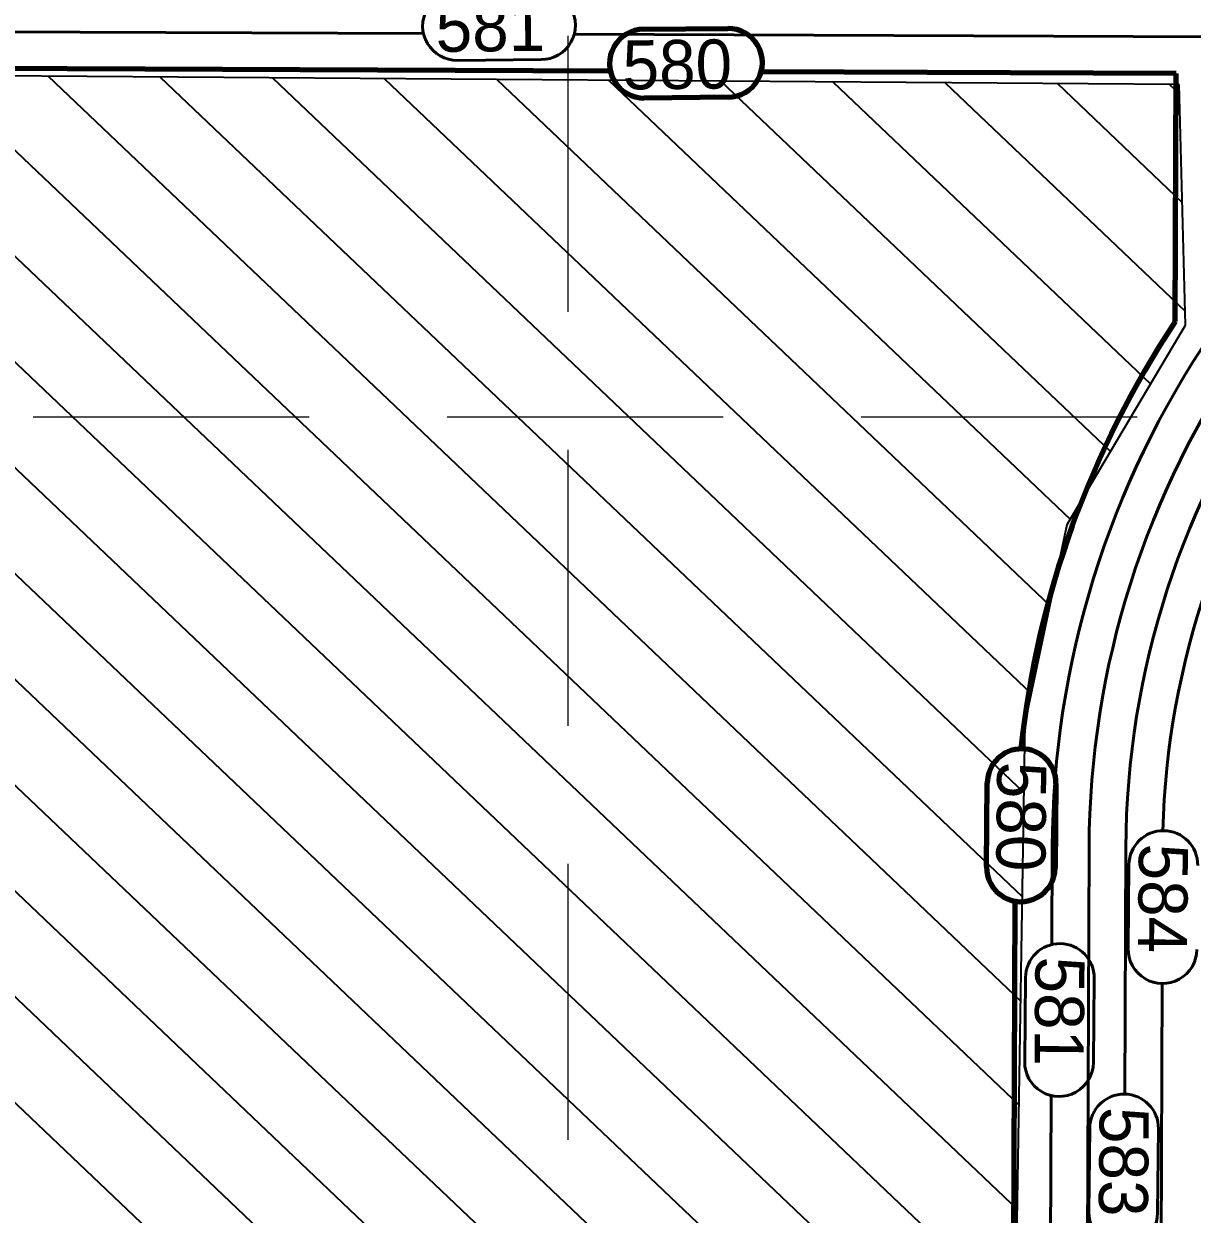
# Model space of a CAD drawing. Header units: inches. Extents: x -5337 to 1057, y 15227 to 19227.
# Drawn here: x -1685.5 to -1590.2, y 18857.2 to 18954.2 of the extents above; entities that cross this region are included whole.
import ezdxf
from ezdxf.enums import TextEntityAlignment as Align

# ---------------------------------------------------------------- set-up
doc = ezdxf.new("R2010")
doc.units = ezdxf.units.IN
doc.header["$LTSCALE"] = 150
doc.header["$MEASUREMENT"] = 0
doc.linetypes.add('HIDDEN', pattern=[0.375, 0.25, -0.125])
for name, color, linetype in [('COMT-MIN', 84, 'Continuous'), ('CONT-MJR', 84, 'Continuous'), ('grid', 7, 'HIDDEN')]:
    doc.layers.add(name, color=color, linetype=linetype)
doc.styles.add('Style-ENGINEERING', font='ENGINEERING.shx')

msp = doc.modelspace()

# ---------------------------------------------------------------- linework, layer by layer
at = {"color": 5}
for p, q in [((-1591.298, 18949.256), (-1825.495, 18950.964)), ((-1774.894, 18950.595), (-1656.723, 18838.228)), ((-1765.754, 18950.528), (-1644.008, 18834.761)), ((-1756.614, 18950.462), (-1631.293, 18831.295)), ((-1747.474, 18950.395), (-1618.578, 18827.829)), ((-1738.333, 18950.328), (-1605.862, 18824.363)), ((-1729.193, 18950.262), (-1604.909, 18832.081)), ((-1720.053, 18950.195), (-1604.771, 18840.574)), ((-1710.913, 18950.128), (-1604.632, 18849.067)), ((-1701.773, 18950.061), (-1604.494, 18857.56)), ((-1692.633, 18949.995), (-1604.356, 18866.053)), ((-1683.493, 18949.928), (-1604.217, 18874.546)), ((-1674.353, 18949.861), (-1604.079, 18883.039)), ((-1665.213, 18949.795), (-1603.94, 18891.531)), ((-1656.073, 18949.728), (-1603.349, 18899.593)), ((-1646.933, 18949.661), (-1601.833, 18906.777)), ((-1637.793, 18949.595), (-1600.18, 18913.83)), ((-1628.652, 18949.528), (-1596.908, 18919.343)), ((-1619.512, 18949.461), (-1593.636, 18924.856)), ((-1610.372, 18949.395), (-1590.834, 18930.816)), ((-1601.232, 18949.328), (-1591.057, 18939.652)), ((-1592.092, 18949.261), (-1591.279, 18948.488)), ((-1590.804, 18929.628), (-1591.298, 18949.256)), ((-1600.436, 18913.399), (-1590.804, 18929.628)), ((-1603.848, 18897.228), (-1600.436, 18913.399)), ((-1605.039, 18824.138), (-1603.848, 18897.228))]:
    msp.add_line(p, q, dxfattribs=at)
at = {"layer": 'COMT-MIN', "color": 5, "linetype": 'Continuous', "lineweight": 40}
for p, q in [((-1652.901, 18953.414), (-1823.752, 18954.127)), ((-1588.53, 18953.146), (-1640.607, 18953.363)), ((-1650.138, 18951.221), (-1650.139, 18951.221)), ((-1643.309, 18951.292), (-1650.138, 18951.221)), ((-1650.138, 18951.221), (-1650.138, 18951.221)), ((-1601.686, 18879.149), (-1601.654, 18887.087)), ((-1601.654, 18887.087), (-1601.654, 18887.087)), ((-1598.799, 18851.753), (-1598.654, 18887.074)), ((-1598.654, 18887.074), (-1598.654, 18887.074)), ((-1595.737, 18866.967), (-1595.654, 18887.062)), ((-1595.654, 18887.062), (-1595.654, 18887.062)), ((-1595.466, 18878.835), (-1595.398, 18885.664)), ((-1595.398, 18885.664), (-1595.398, 18885.664)), ((-1595.398, 18885.664), (-1595.398, 18885.664)), ((-1603.897, 18869.626), (-1603.829, 18876.455)), ((-1603.829, 18876.455), (-1603.829, 18876.455)), ((-1603.829, 18876.455), (-1603.829, 18876.455)), ((-1598.229, 18876.4), (-1598.298, 18869.542)), ((-1598.229, 18876.399), (-1598.229, 18876.4)), ((-1598.229, 18876.4), (-1598.229, 18876.4)), ((-1598.229, 18876.4), (-1598.229, 18876.4)), ((-1592.967, 18811.007), (-1592.699, 18875.979)), ((-1598.298, 18869.542), (-1598.297, 18869.542)), ((-1598.297, 18869.542), (-1598.297, 18869.542)), ((-1601.925, 18821.203), (-1601.737, 18866.844)), ((-1598.662, 18857.366), (-1598.594, 18864.196)), ((-1598.594, 18864.196), (-1598.594, 18864.196)), ((-1598.594, 18864.196), (-1598.594, 18864.196)), ((-1592.995, 18864.14), (-1593.063, 18857.283)), ((-1592.995, 18864.14), (-1592.995, 18864.14)), ((-1592.995, 18864.14), (-1592.994, 18864.14)), ((-1592.994, 18864.14), (-1592.995, 18864.14)), ((-1593.063, 18857.283), (-1593.063, 18857.283)), ((-1593.063, 18857.283), (-1593.063, 18857.283))]:
    msp.add_line(p, q, dxfattribs=at)
for centre, radius, start, end in [((-1650.167, 18954.021), 2.8, 90.59176, 270.59176), ((-1643.31, 18954.092), 2.8, 270.02148, 90.59117), ((-1526.654, 18886.778), 75, 145.72896, 179.76391), ((-1526.654, 18886.778), 72, 145.00524, 179.76391), ((-1526.654, 18886.778), 69, 144.23324, 179.76391), ((-1526.654, 18886.778), 66, 143.40735, 178.56016), ((-1592.598, 18885.636), 2.8, 359.42809, 179.42809), ((-1601.029, 18876.427), 2.8, 359.42809, 179.42809), ((-1592.667, 18878.779), 2.8, 178.8584, 359.42809), ((-1601.097, 18869.57), 2.8, 178.8584, 359.42809), ((-1595.794, 18864.168), 2.8, 359.42809, 179.42809), ((-1595.863, 18857.311), 2.8, 178.8584, 359.42809)]:
    msp.add_arc(centre, radius, start, end, dxfattribs=at)
at = {"layer": 'CONT-MJR', "color": 5, "linetype": 'Continuous', "lineweight": 70}
for p, q in [((-1634.962, 18953.757), (-1628.105, 18953.828)), ((-1634.962, 18953.757), (-1634.962, 18953.757)), ((-1634.962, 18953.757), (-1634.962, 18953.757)), ((-1628.105, 18953.828), (-1628.105, 18953.828)), ((-1628.105, 18953.828), (-1628.105, 18953.828)), ((-1628.105, 18953.828), (-1628.105, 18953.828)), ((-1637.667, 18950.351), (-1823.769, 18951.127)), ((-1591.543, 18950.158), (-1625.372, 18950.299)), ((-1591.629, 18929.932), (-1591.543, 18950.158)), ((-1628.075, 18948.228), (-1634.904, 18948.158)), ((-1634.904, 18948.158), (-1634.904, 18948.158)), ((-1634.904, 18948.158), (-1634.904, 18948.158)), ((-1591.629, 18929.932), (-1591.629, 18929.932)), ((-1607.014, 18885.503), (-1606.946, 18892.333)), ((-1606.946, 18892.333), (-1606.946, 18892.333)), ((-1606.946, 18892.333), (-1606.946, 18892.333)), ((-1601.347, 18892.277), (-1601.415, 18885.42)), ((-1601.346, 18892.277), (-1601.347, 18892.277)), ((-1601.346, 18892.277), (-1601.346, 18892.277)), ((-1601.346, 18892.277), (-1601.346, 18892.277)), ((-1601.415, 18885.42), (-1601.415, 18885.42)), ((-1601.415, 18885.42), (-1601.415, 18885.42)), ((-1604.911, 18824.68), (-1604.672, 18882.685))]:
    msp.add_line(p, q, dxfattribs=at)
for centre, radius, start, end in [((-1634.933, 18950.957), 2.8, 90.59176, 270.59176), ((-1628.076, 18951.028), 2.8, 270.02148, 90.59117), ((-1526.654, 18886.778), 78, 146.40923, 173.87188), ((-1604.146, 18892.305), 2.8, 359.42809, 179.42809), ((-1604.215, 18885.448), 2.8, 178.8584, 359.42809), ((-1793.979, 18418.05), 441.885, 69.7366, 93.18566)]:
    msp.add_arc(centre, radius, start, end, dxfattribs=at)
at = {"layer": 'grid', "color": 252, "linetype": 'HIDDEN', "lineweight": 0, "ltscale": 0.6}
for p, q in [((-1641.144, 19121.984), (-1641.144, 15630.294)), ((-5228.471, 18922.156), (956.029, 18922.156))]:
    msp.add_line(p, q, dxfattribs=at)

# ---------------------------------------------------------------- texts
at = {"layer": 'COMT-MIN', "color": 5, "linetype": 'Continuous', "lineweight": 40, "style": 'Style-ENGINEERING'}
for s, rotation, p in [('581', 0.59117, (-1651.93, 18955.913)), ('584', 269.42809, (-1590.581, 18887.354)), ('581', 269.42809, (-1599.012, 18878.145)), ('583', 269.42809, (-1593.778, 18865.886))]:
    msp.add_text(s, height=4, rotation=rotation, dxfattribs=at).set_placement(p, align=Align.TOP_LEFT)
at = {"layer": 'CONT-MJR', "color": 5, "linetype": 'Continuous', "lineweight": 70, "style": 'Style-ENGINEERING'}
for rotation, p in [(0.59117, (-1636.696, 18952.849)), (269.42809, (-1602.129, 18894.023))]:
    msp.add_text('580', height=4, rotation=rotation, dxfattribs=at).set_placement(p, align=Align.TOP_LEFT)

doc.saveas('drawing.dxf')
